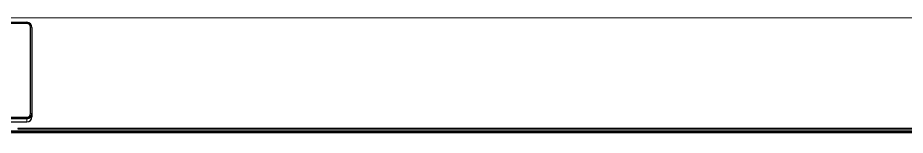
# Model space of a CAD drawing. Header units: millimetres. Extents: x -218071 to -203542, y 15363 to 51382.
# Drawn here: x -217619.4 to -217550.5, y 51284.4 to 51293.5 of the extents above; entities that cross this region are included whole.
import ezdxf

# ---------------------------------------------------------------- set-up
doc = ezdxf.new("R2010")
doc.units = ezdxf.units.MM
doc.header["$LTSCALE"] = 4
doc.layers.add('TPF-EQUIPEMENT', color=7, linetype='Continuous')

msp = doc.modelspace()

# ---------------------------------------------------------------- linework, layer by layer
at = {"layer": 'TPF-EQUIPEMENT', "color": 8, "linetype": 'Continuous', "lineweight": 18, "transparency": 33554671}
for p, q in [((-217444.652, 51293.457), (-217638.552, 51293.457)), ((-217618.702, 51293.019), (-217618.702, 51293.11)), ((-217618.302, 51292.712), (-217618.402, 51292.72)), ((-217618.702, 51285.639), (-217618.702, 51285.747)), ((-217618.302, 51286.037), (-217618.402, 51286.046)), ((-217618.702, 51285.386), (-217618.702, 51285.639)), ((-217619.402, 51284.888), (-217619.402, 51284.862)), ((-217619.402, 51284.848), (-217619.402, 51284.862)), ((-217545.611, 51284.848), (-217619.402, 51284.848)), ((-217619.402, 51284.661), (-217619.402, 51284.687))]:
    msp.add_line(p, q, dxfattribs=at)
at = {"layer": 'TPF-EQUIPEMENT', "color": 7, "linetype": 'Continuous', "lineweight": 25, "transparency": 33554671}
for p, q in [((-217621.152, 51293.11), (-217618.702, 51293.11)), ((-217618.702, 51293.019), (-217621.152, 51293.019)), ((-217618.402, 51286.046), (-217618.402, 51292.72)), ((-217618.302, 51292.712), (-217618.302, 51286.037)), ((-217621.152, 51285.747), (-217618.702, 51285.747)), ((-217618.302, 51286.037), (-217618.302, 51285.784)), ((-217621.302, 51285.386), (-217618.702, 51285.386)), ((-217618.702, 51285.639), (-217621.152, 51285.639)), ((-217545.602, 51284.888), (-217619.402, 51284.888)), ((-217619.402, 51284.862), (-217545.606, 51284.862)), ((-217619.402, 51284.847), (-217619.402, 51284.848)), ((-217619.402, 51284.847), (-217545.611, 51284.847)), ((-217548.47, 51284.687), (-217619.402, 51284.687)), ((-217548.497, 51284.661), (-217619.402, 51284.661)), ((-217548.571, 51284.545), (-217619.402, 51284.545)), ((-217581.852, 51284.661), (-217581.852, 51284.545)), ((-217581.352, 51284.545), (-217581.352, 51284.661)), ((-217571.852, 51284.661), (-217571.852, 51284.545)), ((-217571.352, 51284.545), (-217571.352, 51284.661)), ((-217561.852, 51284.661), (-217561.852, 51284.545)), ((-217561.352, 51284.545), (-217561.352, 51284.661)), ((-217551.852, 51284.661), (-217551.852, 51284.545)), ((-217551.352, 51284.545), (-217551.352, 51284.661))]:
    msp.add_line(p, q, dxfattribs=at)
for centre, radius, start, end in [((-217618.702, 51292.711), 0.399, 0.10943, 90.10901), ((-217618.702, 51292.72), 0.299, 0.10943, 90.10901), ((-217618.702, 51286.046), 0.299, 269.89099, 359.89057), ((-217618.702, 51286.038), 0.399, 269.89099, 359.89057), ((-217618.702, 51285.785), 0.399, 269.89099, 359.89057), ((-217619.403, 51274.45), 10.238, 89.9996, 100.69523), ((-217619.403, 51274.424), 10.238, 89.9996, 100.69523), ((-217619.403, 51274.609), 9.936, 89.99958, 101.02338)]:
    msp.add_arc(centre, radius, start, end, dxfattribs=at)

doc.saveas('drawing.dxf')
